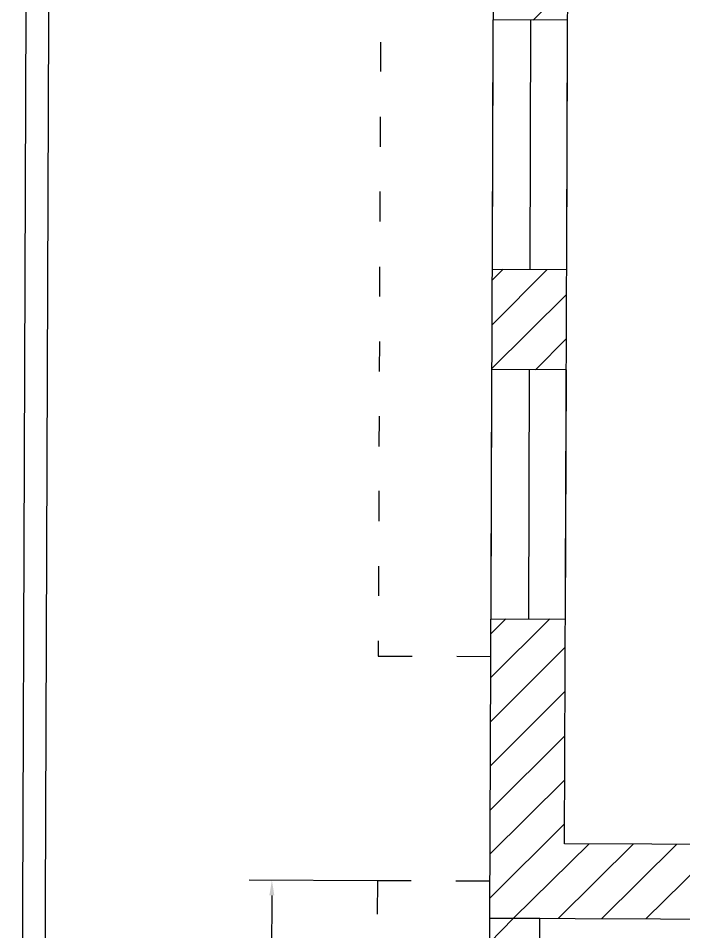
# Model space of a CAD drawing. Header units: millimetres. Extents: x -125 to 146, y -26 to 163.
# Drawn here: x -124.7 to -79.8, y 51.7 to 113.4 of the extents above; entities that cross this region are included whole.
import ezdxf
from ezdxf.xclip import XClip

# ---------------------------------------------------------------- set-up
doc = ezdxf.new("R2010")
doc.units = ezdxf.units.MM
doc.header["$MEASUREMENT"] = 0
doc.header["$XCLIPFRAME"] = 0
doc.layers.get('0').update_dxf_attribs({"color": 255, "linetype": 'CONTINUOUS'})

# ---------------------------------------------------------------- blocks, each defined once
blk = doc.blocks.new('MF3276_2')
at = {"color": 7, "linetype": 'Continuous', "lineweight": 25, "true_color": 0x000007}
blk.add_lwpolyline([(11.099, 269.319), (11.099, -7.784), (199.197, -7.784), (199.197, 269.319)], close=True, dxfattribs=at)

msp = doc.modelspace()

# ---------------------------------------------------------------- hatches: boundary and pattern name
at = {"true_color": 0x000007}
msp.add_hatch(color=7, dxfattribs=at).paths.add_polyline_path([(-107.771, 54.181), (-107.432, 54.179), (-107.598, 55.199)])

# ---------------------------------------------------------------- linework, layer by layer
at = {"color": 7, "linetype": 'Continuous', "lineweight": 30, "true_color": 0x000007}
for p, q in [((-89.963, 113.31), (-87.623, 115.633)), ((-92.751, 92.712), (-89.009, 96.471)), ((-92.74, 95.723), (-91.975, 96.482)), ((-92.762, 89.744), (-87.7, 94.77)), ((-89.796, 89.69), (-87.711, 91.802)), ((-92.839, 68.881), (-88.84, 72.854)), ((-92.828, 71.85), (-91.808, 72.865)), ((-92.85, 65.913), (-87.788, 70.942)), ((-92.861, 62.904), (-87.799, 67.974)), ((-92.872, 59.936), (-87.811, 64.963)), ((-92.883, 56.967), (-87.822, 61.994)), ((-92.894, 53.999), (-87.833, 59.025)), ((-91.291, 52.635), (-86.184, 57.662)), ((-88.28, 52.624), (-83.218, 57.651)), ((-85.314, 52.613), (-80.252, 57.64)), ((-82.348, 52.602), (-78.561, 56.322)), ((-92.905, 50.988), (-91.291, 52.635))]:
    msp.add_line(p, q, dxfattribs=at)
at = {"color": 5, "linetype": 'Continuous', "lineweight": 30, "true_color": 0x000005}
for p, q in [((-90.132, 113.311), (-90.194, 96.476)), ((-90.219, 89.692), (-90.282, 72.859))]:
    msp.add_line(p, q, dxfattribs=at)
at = {"color": 30, "linetype": 'Continuous', "lineweight": 30, "true_color": 0x00001e}
for p, q in [((-100.269, 111.822), (-100.276, 109.829)), ((-100.287, 106.776), (-100.295, 104.739)), ((-100.306, 101.731), (-100.313, 99.693)), ((-100.325, 96.64), (-100.332, 94.648)), ((-100.343, 91.595), (-100.351, 89.56)), ((-100.362, 86.549), (-100.37, 84.514)), ((-100.381, 81.503), (-100.388, 79.469)), ((-100.4, 76.415), (-100.407, 74.423)), ((-95.122, 70.332), (-92.834, 70.323)), ((-92.89, 55.144), (-95.179, 55.153))]:
    msp.add_line(p, q, dxfattribs=at)
at = {"color": 7, "linetype": 'Continuous', "lineweight": 25, "true_color": 0x000007}
for p, q in [((-100.478, 55.172), (-109.125, 55.204)), ((-107.602, 54.18), (-107.672, 35.268))]:
    msp.add_line(p, q, dxfattribs=at)
msp.add_lwpolyline([(89.624, 160.306), (-122.507, 161.09), (-123.192, -23.953), (88.939, -24.737)], dxfattribs=at)
at = {"color": 7, "linetype": 'Continuous', "lineweight": 30, "true_color": 0x000007}
msp.add_lwpolyline([(-22.1, 57.425), (-21.838, 128.238), (48.94, 127.976), (48.679, 57.163), (3.202, 57.332), (3.184, 52.286), (53.748, 52.099), (54.047, 133.003), (-92.6, 133.545), (-92.899, 52.641), (-52.466, 52.492), (-52.447, 57.537), (-87.838, 57.668), (-87.576, 128.481)], dxfattribs=at)
at = {"color": 5, "linetype": 'Continuous', "lineweight": 30, "true_color": 0x000005}
for points in [[(-92.675, 113.32), (-92.737, 96.485), (-87.694, 96.466), (-87.632, 113.302)], [(-92.762, 89.701), (-92.824, 72.868), (-87.781, 72.85), (-87.719, 89.683)]]:
    msp.add_lwpolyline(points, close=True, dxfattribs=at)
at = {"color": 30, "linetype": 'Continuous', "lineweight": 30, "true_color": 0x00001e}
for points in [[(-100.418, 71.37), (-100.422, 70.351), (-98.133, 70.343)], [(-98.189, 55.164), (-100.478, 55.172), (-100.486, 52.923)]]:
    msp.add_lwpolyline(points, dxfattribs=at)
at = {"color": 7, "linetype": 'Continuous', "lineweight": 30, "true_color": 0x000007}
msp.add_lwpolyline([(-92.899, 52.641), (-93.021, 19.738), (53.626, 19.196), (53.748, 52.099), (50.356, 52.111), (50.247, 22.6), (-89.619, 23.117), (-89.51, 52.629)], close=True, dxfattribs=at)

# ---------------------------------------------------------------- block references
at = {"color": 7, "true_color": 0xffffff}
ref = msp.add_blockref('MF3276_2', (144.555, -37.569), dxfattribs=dict(at, rotation=89.78812348408282))
XClip(ref).set_block_clipping_path([(10.921999677, 269.4940003633), (199.4323359172, 269.4940003633), (199.4314651163, -0.2354814323), (10.921999677, 0)])

doc.saveas('drawing.dxf')
